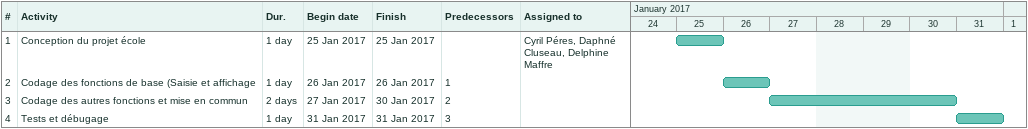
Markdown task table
| ID | Task | Duration | Start | Finish | Predecessors | Resources |
|---|---|---|---|---|---|---|
| 1 | Conception du projet école | 1d | 2017-01-25 | 2017-01-25 |  | Cyril Péres, Daphné Cluseau, Delphine Maffre |
| 2 | Codage des fonctions de base (Saisie et affichage | 1d | 2017-01-26 | 2017-01-26 | 1 |  |
| 3 | Codage des autres fonctions et mise en commun | 2d | 2017-01-27 | 2017-01-30 | 2 |  |
| 4 | Tests et débugage | 1d | 2017-01-31 | 2017-01-31 | 3 |  |
